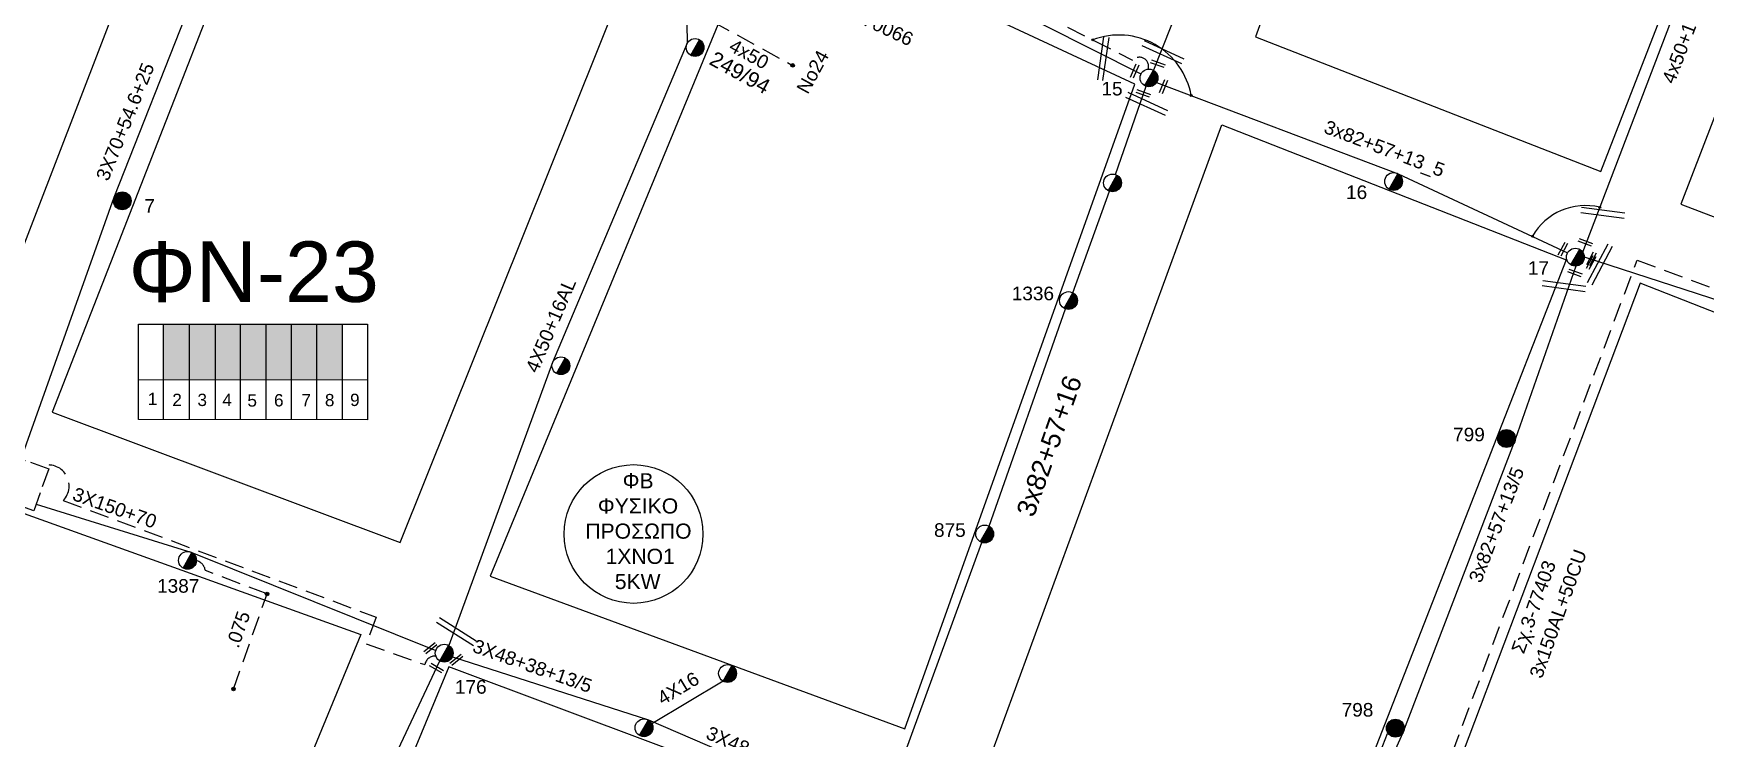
# Model space of a CAD drawing. Header units: millimetres. Extents: x 1421 to 7149, y 887 to 1917.
# Drawn here: x 5469.2 to 5690.5, y 1236.1 to 1329.5 of the extents above; entities that cross this region are included whole.
import ezdxf
from ezdxf.enums import TextEntityAlignment as Align

# ---------------------------------------------------------------- set-up
doc = ezdxf.new("R2010")
doc.units = ezdxf.units.MM
doc.linetypes.add('DASHED', pattern=[19.05, 12.7, -6.35])
for name, color, linetype in [('3x48+38+13_5', 7, 'Continuous'), ('3x82+57', 7, 'DASHED'), ('3x82+57+13_5', 7, 'Continuous'), ('3x82+57+16', 7, 'Continuous'), ('Pillar', 7, 'Continuous'), ('Άγνωστα', 7, 'Continuous'), ('Γυμνά εναέρια ΧΤ και ΦΟΠ (3Φ)   4x50+16AL', 7, 'Continuous'), ('Εναέρια παροχή ΧΤ 4x16', 7, 'SYN_LINE'), ('Καλώδια ΧΤ   3x150+70AL', 7, 'DASHED'), ('Καλώδια ΧΤ   3x150AL+50CU', 7, 'DASHED'), ('Μηχανική τομή', 7, 'Continuous'), ('Περίπτερο', 7, 'Continuous'), ('Στύλος Ξύλινος', 7, 'Continuous'), ('Στύλος Ξύλινος @ 1', 7, 'Continuous'), ('Στύλος ΦΜ', 7, 'Continuous'), ('Στύλος ΦΜ @ 1', 7, 'Continuous'), ('Συνδέσεις', 7, 'Continuous'), ('Συνεστραμμένα ΧΤ   3x70+54.6+25 AL', 7, 'SYN_LINE'), ('Τομή', 7, 'Continuous'), ('Υπόβαθρο ΔΕΗ', 7, 'Continuous'), ('Υπόγεια Καλώδια Δικτύου ΧΤ   .075', 7, 'DASHED'), ('Υπόγεια καλώδια Παροχών ΧΤ   4x50AL', 7, 'DASHED')]:
    doc.layers.add(name, color=color, linetype=linetype)
doc.styles.get("Standard").update_dxf_attribs({"font": 'arial.ttf'})
doc.linetypes.add('SYN_LINE', pattern='A,0.5,-0.0001,["/\\/\\/\\/",Standard,S=0.1,R=0,X=0,Y=-0.05],-0.25', length=0.7501)

# ---------------------------------------------------------------- blocks, each defined once
blk = doc.blocks.new('ΥΠΑΡΧΩΝ ΤΣΙΜΕΝΤΕΝΙΟΣ ΣΤΥΛΟΣ')
at = {"layer": 'Στύλος ΦΜ'}
blk.add_hatch(color=256, dxfattribs=at).paths.add_polyline_path([(-1.29, -2.28, 0.574793), (2.62, 0, 0.268822), (1.3, 2.27)])
blk.add_line((-1.29, -2.28), (1.3, 2.27), dxfattribs=at)
blk.add_circle((0, 0), 2.62, dxfattribs=at)
at = {"layer": 'Στύλος ΦΜ', "flags": 4}
for tag, p in [('ΑΡΙΘΜΟΣ', (-4.68, 8.05)), ('ΤΥΠΟΣ', (-4.91, 3.03))]:
    blk.add_attdef(tag, p, '', height=4, dxfattribs=at)
blk = doc.blocks.new('ΥΠΑΡΧΩΝ ΞΥΛΙΝΟΣ ΣΤΥΛΟΣ')
at = {"layer": 'Στύλος Ξύλινος'}
h = blk.add_hatch(color=256, dxfattribs=at)
h.paths.add_polyline_path([(-2.62, 0, 0.270008), (-1.29, -2.28), (1.3, 2.27, 0.576266)])
h.paths.add_polyline_path([(-1.29, -2.28, 0.574793), (2.62, 0, 0.268822), (1.3, 2.27)])
blk.add_line((-1.29, -2.28), (1.3, 2.27), dxfattribs=at)
blk.add_circle((0, 0), 2.62, dxfattribs=at)
at = {"layer": 'Στύλος Ξύλινος', "flags": 4}
for tag, p in [('ΑΡΙΘΜΟΣ', (-4.91, 8.6)), ('ΤΥΠΟΣ', (-4.85, 3.39))]:
    blk.add_attdef(tag, p, '', height=4, dxfattribs=at)
blk = doc.blocks.new('PILLAR YPOSTATHMOU')
at = {"layer": 'Περίπτερο', "ltscale": 40}
for points in [[(540.426, 2525.117), (540.426, 2526.013), (541.511, 2526.013)], [(541.816, 2526.013), (542.907, 2526.013), (542.907, 2524.949)], [(541.586, 2523.532), (540.426, 2523.532), (540.426, 2524.862)], [(542.907, 2524.593), (542.907, 2523.532), (541.917, 2523.532)]]:
    blk.add_lwpolyline(points, dxfattribs=at)
blk = doc.blocks.new('_ΣΥΝΔΕΣΗ')
at = {"layer": 'Συνδέσεις', "linetype": 'SYN_LINE', "ltscale": 40}
blk.add_hatch(color=256, dxfattribs=at).paths.add_polyline_path([(0.5, -0.01, 1), (-0.5, -0.01, 1)])
at = {"layer": 'Συνδέσεις'}
blk.add_circle((0, -0.01), 0.5, dxfattribs=at)
blk = doc.blocks.new('ΜΗΧΑΝΙΚΗ ΤΟΜΗ')
at = {"layer": 'Μηχανική τομή', "ltscale": 40}
for p, q in [((-3.67, 1.17), (3.91, 1.17)), ((3.91, -0.38), (-3.67, -0.38))]:
    blk.add_line(p, q, dxfattribs=at)
blk = doc.blocks.new('ΤΟΜΗ')
at = {"layer": 'Τομή', "ltscale": 40}
for p, q in [((10.95, 0.22), (-12.13, 0.22)), ((10.95, -2.57), (-12.13, -2.57))]:
    blk.add_line(p, q, dxfattribs=at)

msp = doc.modelspace()

# ---------------------------------------------------------------- hatches: boundary and pattern name
at = {"linetype": 'DASHED', "lineweight": -3, "ltscale": 0.2}
msp.add_hatch(color=1, dxfattribs=at).paths.add_polyline_path([(5489.88, 1290.99), (5486.44, 1290.99), (5486.44, 1283.63), (5489.88, 1283.63)])
at = {"lineweight": -3, "ltscale": 0.1}
for color, points in [(2, [(5493.32, 1290.99), (5489.88, 1290.99), (5489.88, 1283.63), (5493.32, 1283.63)]), (36, [(5493.32, 1283.63), (5496.62, 1283.62), (5496.62, 1290.99), (5493.32, 1290.99)]), (151, [(5500.01, 1290.99), (5496.62, 1290.99), (5496.62, 1283.62), (5500.01, 1283.62)]), (62, [(5503.4, 1290.99), (5500.01, 1290.99), (5500.01, 1283.62), (5503.4, 1283.62)]), (30, [(5506.74, 1290.99), (5503.4, 1290.99), (5503.4, 1283.62), (5506.74, 1283.61)]), (85, [(5510.13, 1290.99), (5506.74, 1290.99), (5506.74, 1283.61), (5510.13, 1283.61)])]:
    msp.add_hatch(color=color, dxfattribs=at).paths.add_polyline_path(points)

# ---------------------------------------------------------------- linework, layer by layer
at = {"layer": '3x48+38+13_5', "color": 62, "lineweight": -3, "ltscale": 0.1}
for points in [[(5469.58, 1267.17), (5490.21, 1260.74), (5522.47, 1247.81)], [(5524.67, 1246.97), (5550.61, 1238.59), (5580.04, 1225.9)]]:
    msp.add_lwpolyline(points, dxfattribs=at)
at = {"layer": '3x82+57', "color": 50, "linetype": 'Continuous', "lineweight": -3, "ltscale": 0.2}
msp.add_lwpolyline([(5657.02, 1429.92), (5647.88, 1403.26), (5639.21, 1379.46), (5617.44, 1324.61)], dxfattribs=at)
at = {"layer": '3x82+57+13_5', "color": 133, "lineweight": -3, "ltscale": 0.1}
msp.add_lwpolyline([(5556.2, 1352.5), (5575.5, 1343.82), (5590.21, 1337.04), (5615.8, 1324.11)], dxfattribs=at)
at = {"layer": '3x82+57+13_5', "color": 62, "lineweight": -3, "ltscale": 0.1}
msp.add_lwpolyline([(5617.86, 1322.97), (5649.82, 1310.89), (5672.26, 1300.42)], dxfattribs=at)
at = {"layer": '3x82+57+13_5', "color": 1, "lineweight": -3, "ltscale": 0.1}
msp.add_lwpolyline([(5674.47, 1299.91), (5711.02, 1288.04), (5738.14, 1277.04), (5770.79, 1263)], dxfattribs=at)
at = {"layer": '3x82+57+13_5', "color": 2, "lineweight": -3, "ltscale": 0.1}
msp.add_lwpolyline([(5673.33, 1298.67), (5665.34, 1275.7), (5650.42, 1236.81), (5636.91, 1206.57)], dxfattribs=at)
at = {"layer": '3x82+57+16', "color": 6, "lineweight": -3, "ltscale": 0.1}
for points in [[(5612.43, 1310.79), (5616.47, 1322.47)], [(5606.79, 1295.13), (5611.63, 1308.57)], [(5595.71, 1264.23), (5605.82, 1293)], [(5581.75, 1226.58), (5594.72, 1262.1)]]:
    msp.add_lwpolyline(points, dxfattribs=at)
at = {"layer": 'Pillar', "lineweight": -3, "ltscale": 40}
for points in [[(5483.12, 1278.35), (5483.12, 1290.99), (5513.45, 1290.99), (5513.45, 1278.32), (5483.12, 1278.35)], [(5486.44, 1278.35), (5486.44, 1290.99)], [(5489.88, 1278.35), (5489.88, 1290.99)], [(5493.32, 1278.34), (5493.32, 1290.99)], [(5496.62, 1278.34), (5496.62, 1290.99)], [(5500.01, 1278.34), (5500.01, 1290.99)], [(5503.4, 1278.33), (5503.4, 1290.99)], [(5506.74, 1278.33), (5506.74, 1290.99)], [(5510.13, 1278.33), (5510.13, 1290.99)], [(5483.12, 1283.64), (5513.45, 1283.61)]]:
    msp.add_lwpolyline(points, dxfattribs=at)
at = {"layer": 'Άγνωστα', "lineweight": -3, "ltscale": 0.1}
msp.add_circle((5548.65, 1263.21), 9.18, dxfattribs=at)
at = {"layer": 'Γυμνά εναέρια ΧΤ και ΦΟΠ (3Φ)   4x50+16AL', "color": 27, "lineweight": -3, "ltscale": 0.1}
msp.add_lwpolyline([(5555.33, 1351.92), (5555.76, 1328.17), (5537.92, 1285.89), (5524.18, 1248.47)], dxfattribs=at)
at = {"layer": 'Γυμνά εναέρια ΧΤ και ΦΟΠ (3Φ)   4x50+16AL', "color": 62, "lineweight": -3, "ltscale": 0.1}
msp.add_lwpolyline([(5674.26, 1300.53), (5689.59, 1340.63)], dxfattribs=at)
at = {"layer": 'Γυμνά εναέρια ΧΤ και ΦΟΠ (3Φ)   4x50+16AL', "color": 1, "lineweight": -3, "ltscale": 0.1}
msp.add_lwpolyline([(5484.28, 1152.46), (5497.9, 1189.4), (5513.05, 1225.21), (5523.01, 1246.42)], dxfattribs=at)
at = {"layer": 'Εναέρια παροχή ΧΤ 4x16', "color": 62, "lineweight": -3, "ltscale": 0.1}
msp.add_line((5560.51, 1243.73), (5551.08, 1238.09), dxfattribs=at)
at = {"layer": 'Καλώδια ΧΤ   3x150+70AL', "color": 1, "lineweight": -3, "ltscale": 0.2}
msp.add_lwpolyline([(5470.26, 1272.19, -0.797121), (5473.16, 1267.65), (5514.59, 1252.21), (5513.24, 1248.69), (5521.02, 1245.92), (5521.02, 1245.92, -0.387257), (5522.49, 1247.04)], format="xyb", dxfattribs=at)
at = {"layer": 'Καλώδια ΧΤ   3x150AL+50CU', "color": 62, "linetype": 'DASHED', "lineweight": -3, "ltscale": 0.2}
msp.add_lwpolyline([(5525.06, 1382.72), (5521.44, 1374.88), (5516.91, 1376.8), (5516.5, 1375.99), (5558.92, 1355.77), (5559.19, 1354.16), (5578.71, 1345.14), (5578.86, 1344), (5614.7, 1325.93, -0.787925), (5616.77, 1324.76)], format="xyb", dxfattribs=at)
at = {"layer": 'Καλώδια ΧΤ   3x150AL+50CU', "color": 1, "lineweight": -3, "ltscale": 0.2}
msp.add_lwpolyline([(5653.45, 1211.19), (5648.98, 1212.9), (5681.46, 1299.45), (5705.57, 1290.49), (5705.76, 1288.18), (5709.29, 1286.75)], dxfattribs=at)
at = {"layer": 'Καλώδια ΧΤ   3x150AL+50CU', "color": 50, "lineweight": -3, "ltscale": 0.2}
msp.add_lwpolyline([(5650.59, 1209.14), (5639.32, 1213.08), (5648.47, 1236.9)], dxfattribs=at)
at = {"layer": 'Συνεστραμμένα ΧΤ   3x70+54.6+25 AL', "color": 151, "lineweight": -3, "ltscale": 20}
msp.add_lwpolyline([(5467.6, 1273.15), (5479.91, 1307.8), (5490.03, 1333.4), (5497.95, 1353.34), (5507.71, 1374.69)], dxfattribs=at)
at = {"layer": 'Υπόβαθρο ΔΕΗ', "lineweight": -3, "ltscale": 0.2}
for points in [[(5396.71, 1307.37), (5460.96, 1283.32), (5498.07, 1379.73), (5442.03, 1407.15), (5396.71, 1307.37)], [(5630.95, 1329), (5676.66, 1311.18), (5699.77, 1370.8), (5661.14, 1402.63), (5657.05, 1401.13), (5630.95, 1329)], [(5471.71, 1279.34), (5517.75, 1262.07), (5553.87, 1352.23), (5508.73, 1374.15), (5471.71, 1279.34)], [(5687.23, 1306.86), (5775.16, 1273.3), (5799.7, 1332.18), (5710.07, 1366.08), (5687.23, 1306.86)], [(5529.66, 1257.62), (5584.55, 1237.4), (5614.97, 1322.77), (5565.98, 1345.62), (5529.66, 1257.62)], [(5639.9, 1217.19), (5595.75, 1233.34), (5626.5, 1317.38), (5672.07, 1299.51), (5639.9, 1217.19)], [(5694.66, 1222.44), (5686.55, 1200.19), (5737.38, 1181.55), (5770.22, 1261.74), (5681.87, 1296.42), (5650.54, 1213.48), (5678.93, 1202.98), (5689.05, 1229.31)], [(5473.95, 1156.33), (5430.18, 1175.39), (5466.3, 1266.53), (5512.55, 1249.9), (5473.95, 1156.33)], [(5485.34, 1151.79), (5543.82, 1125.6), (5580.14, 1224.68), (5524.19, 1245.63), (5485.34, 1151.79)]]:
    msp.add_lwpolyline(points, dxfattribs=at)
at = {"layer": 'Υπόβαθρο ΔΕΗ', "lineweight": -3}
for centre, radius, start, end in [((5612.87, 1319.53), 9.73, 10.0991, 110.8468), ((5674.6, 1298.63), 8.06, 76.2048, 150.2832)]:
    msp.add_arc(centre, radius, start, end, dxfattribs=at)
at = {"layer": 'Υπόγεια Καλώδια Δικτύου ΧΤ   .075', "color": 62, "lineweight": -3, "ltscale": 0.2}
msp.add_lwpolyline([(5495.7, 1242.69), (5500.15, 1255.28), (5491.99, 1258.37, 0.279753), (5490.8, 1259.7)], format="xyb", dxfattribs=at)
at = {"layer": 'Υπόγεια καλώδια Παροχών ΧΤ   4x50AL', "color": 6, "linetype": 'DASHED', "lineweight": -3, "ltscale": 0.2}
msp.add_lwpolyline([(5555.67, 1332.93), (5569.7, 1325.24)], dxfattribs=at)

# ---------------------------------------------------------------- block references
at = {"lineweight": -3, "xscale": 2.374466780193761, "yscale": 2.374466780193761, "zscale": 2.374466780193761, "rotation": 340.227434621167}
msp.add_blockref('PILLAR YPOSTATHMOU', (2229.12, -3936.39), dxfattribs=at)
at = {"layer": 'Μηχανική τομή', "lineweight": -3}
for p, xscale, yscale, zscale, rotation in [((5617.97, 1325.38), 0.2499999999979055, 0.2499999999979055, 0.2499999999979055, 340.7338105930513), ((5615.04, 1324.41), 0.249999999997574, 0.249999999997574, 0.249999999997574, 67.2097170913), ((5618.86, 1322.37), 0.249999999997574, 0.249999999997574, 0.249999999997574, 67.2097170913), ((5616.04, 1321.45), 0.2499999999979055, 0.2499999999979055, 0.2499999999979055, 340.7338105930513), ((5671.57, 1300.99), 0.2499999999974172, 0.2499999999974172, 0.2499999999974172, 241.8891024461848), ((5674.66, 1301.9), 0.2499999999978768, 0.2499999999978768, 0.2499999999978768, 159.8388344880427), ((5675.29, 1299.23), 0.2499999999974172, 0.2499999999974172, 0.2499999999974172, 241.8891024461848), ((5675.36, 1299.71), 0.2499999999974172, 0.2499999999974172, 0.2499999999974172, 241.8891024461848), ((5673.29, 1297.86), 0.2499999999978768, 0.2499999999978768, 0.2499999999978768, 159.8388344880427), ((5521.73, 1248.21), 0.2500000000009575, 0.2500000000009575, 0.2500000000009575, 218.9675334663284), ((5522.64, 1245.53), 0.2500000000010544, 0.2500000000010544, 0.2500000000010544, 149.67743162583), ((5525.17, 1246.66), 0.2500000000009575, 0.2500000000009575, 0.2500000000009575, 218.9675334663284)]:
    msp.add_blockref('ΜΗΧΑΝΙΚΗ ΤΟΜΗ', p, dxfattribs=dict(at, xscale=xscale, yscale=yscale, zscale=zscale, rotation=rotation))
at = {"layer": 'Στύλος Ξύλινος @ 1', "lineweight": -3, "ltscale": 40}
ref = msp.add_blockref('ΥΠΑΡΧΩΝ ΞΥΛΙΝΟΣ ΣΤΥΛΟΣ', (5480.98, 1307.31), dxfattribs=dict(at, xscale=0.4499999999998181, yscale=0.4499999999998181, zscale=0.4499999999998181))
ref.add_attrib('ΑΡΙΘΜΟΣ', '7', (5483.91, 1305.75), dxfattribs={"layer": 'Στύλος Ξύλινος', "height": 1.8, "flags": 4})
ref = msp.add_blockref('ΥΠΑΡΧΩΝ ΞΥΛΙΝΟΣ ΣΤΥΛΟΣ', (5664.17, 1275.85), dxfattribs=dict(at, xscale=0.4499999999998181, yscale=0.4499999999998181, zscale=0.4499999999998181))
ref.add_attrib('ΑΡΙΘΜΟΣ', '799', (5657.11, 1275.48), dxfattribs={"layer": 'Στύλος Ξύλινος', "height": 1.8, "flags": 4})
ref = msp.add_blockref('ΥΠΑΡΧΩΝ ΞΥΛΙΝΟΣ ΣΤΥΛΟΣ', (5649.47, 1237.51), dxfattribs=dict(at, xscale=0.4499999999998181, yscale=0.4499999999998181, zscale=0.4499999999998181))
ref.add_attrib('ΑΡΙΘΜΟΣ', '798', (5642.36, 1239.04), dxfattribs={"layer": 'Στύλος Ξύλινος', "height": 1.8, "flags": 4})
at = {"layer": 'Στύλος ΦΜ @ 1', "lineweight": -3, "ltscale": 40, "xscale": 0.4499999999998181, "yscale": 0.4499999999998181, "zscale": 0.4499999999998181}
for p in [(5556.79, 1327.61), (5612.03, 1309.68), (5539.03, 1285.48), (5561.09, 1244.75)]:
    msp.add_blockref('ΥΠΑΡΧΩΝ ΤΣΙΜΕΝΤΕΝΙΟΣ ΣΤΥΛΟΣ', p, dxfattribs=at)
at = {"layer": 'Στύλος ΦΜ @ 1', "lineweight": -3, "ltscale": 40}
ref = msp.add_blockref('ΥΠΑΡΧΩΝ ΤΣΙΜΕΝΤΕΝΙΟΣ ΣΤΥΛΟΣ', (5616.86, 1323.58), dxfattribs=dict(at, xscale=0.4499999999998181, yscale=0.4499999999998181, zscale=0.4499999999998181))
ref.add_attrib('ΑΡΙΘΜΟΣ', '15', (5610.57, 1321.26), dxfattribs={"layer": 'Στύλος ΦΜ', "height": 1.8, "flags": 4})
ref = msp.add_blockref('ΥΠΑΡΧΩΝ ΤΣΙΜΕΝΤΕΝΙΟΣ ΣΤΥΛΟΣ', (5649.23, 1309.87), dxfattribs=dict(at, xscale=0.4499999999998181, yscale=0.4499999999998181, zscale=0.4499999999998181))
ref.add_attrib('ΑΡΙΘΜΟΣ', '16', (5642.94, 1307.55), dxfattribs={"layer": 'Στύλος ΦΜ', "height": 1.8, "flags": 4})
ref = msp.add_blockref('ΥΠΑΡΧΩΝ ΤΣΙΜΕΝΤΕΝΙΟΣ ΣΤΥΛΟΣ', (5673.29, 1299.85), dxfattribs=dict(at, xscale=0.4499999999998181, yscale=0.4499999999998181, zscale=0.4499999999998181))
ref.add_attrib('ΑΡΙΘΜΟΣ', '17', (5667.01, 1297.52), dxfattribs={"layer": 'Στύλος ΦΜ', "height": 1.8, "flags": 4})
ref = msp.add_blockref('ΥΠΑΡΧΩΝ ΤΣΙΜΕΝΤΕΝΙΟΣ ΣΤΥΛΟΣ', (5606.21, 1294.11), dxfattribs=dict(at, xscale=0.4499999999998181, yscale=0.4499999999998181, zscale=0.4499999999998181))
ref.add_attrib('ΑΡΙΘΜΟΣ', '1336', (5598.7, 1294.15), dxfattribs={"layer": 'Στύλος ΦΜ', "height": 1.8, "flags": 4})
ref = msp.add_blockref('ΥΠΑΡΧΩΝ ΤΣΙΜΕΝΤΕΝΙΟΣ ΣΤΥΛΟΣ', (5595.12, 1263.21), dxfattribs=dict(at, xscale=0.4499999999998181, yscale=0.4499999999998181, zscale=0.4499999999998181))
ref.add_attrib('ΑΡΙΘΜΟΣ', '875', (5588.41, 1262.83), dxfattribs={"layer": 'Στύλος ΦΜ', "height": 1.8, "flags": 4})
ref = msp.add_blockref('ΥΠΑΡΧΩΝ ΤΣΙΜΕΝΤΕΝΙΟΣ ΣΤΥΛΟΣ', (5489.62, 1259.72), dxfattribs=dict(at, xscale=0.4499999999998181, yscale=0.4499999999998181, zscale=0.4499999999998181))
ref.add_attrib('ΑΡΙΘΜΟΣ', '1387', (5485.59, 1255.44), dxfattribs={"layer": 'Στύλος ΦΜ', "height": 1.8, "flags": 4})
ref = msp.add_blockref('ΥΠΑΡΧΩΝ ΤΣΙΜΕΝΤΕΝΙΟΣ ΣΤΥΛΟΣ', (5523.59, 1247.44), dxfattribs=dict(at, xscale=0.4499999999998181, yscale=0.4499999999998181, zscale=0.4499999999998181))
ref.add_attrib('ΑΡΙΘΜΟΣ', '176', (5525.01, 1242.07), dxfattribs={"layer": 'Στύλος ΦΜ', "height": 1.8, "flags": 4})
ref = msp.add_blockref('ΥΠΑΡΧΩΝ ΤΣΙΜΕΝΤΕΝΙΟΣ ΣΤΥΛΟΣ', (5550.03, 1237.56), dxfattribs=dict(at, xscale=0.4499999999998181, yscale=0.4499999999998181, zscale=0.4499999999998181))
ref.add_attrib('ΑΡΙΘΜΟΣ', '1388', (5546.77, 1233.16), dxfattribs={"layer": 'Στύλος ΦΜ', "height": 1.8, "flags": 4})
at = {"layer": 'Συνδέσεις', "lineweight": -3}
for p, xscale, yscale, zscale in [((5609.41, 1328.63), 0.25, 0.25, 0.25), ((5569.71, 1325.25), 0.4777242751392805, 0.4777242751392805, 0.4777242751392805), ((5622.46, 1321.27), 0.25, 0.25, 0.25), ((5676.52, 1306.45), 0.25, 0.25, 0.25), ((5667.61, 1302.62), 0.25, 0.25, 0.25), ((5500.15, 1255.28), 0.4777242751392805, 0.4777242751392805, 0.4777242751392805), ((5495.7, 1242.7), 0.4777242751392805, 0.4777242751392805, 0.4777242751392805)]:
    msp.add_blockref('_ΣΥΝΔΕΣΗ', p, dxfattribs=dict(at, xscale=xscale, yscale=yscale, zscale=zscale))
at = {"layer": 'Τομή', "lineweight": -3}
for p, xscale, yscale, zscale, rotation in [((5610.51, 1326.31), 0.2500000000004106, 0.2500000000004106, 0.2500000000004106, 81.87062846675526), ((5618.44, 1326.8), 0.250000000000265, 0.250000000000265, 0.250000000000265, 155.354623256372), ((5616.28, 1319.95), 0.250000000000265, 0.250000000000265, 0.250000000000265, 155.354623256372), ((5677.12, 1305.97), 0.2499999999988328, 0.2499999999988328, 0.2499999999988328, 352.4999067982413), ((5676.33, 1299.13), 0.2499999999986335, 0.2499999999986335, 0.2499999999986335, 62.07529591699989), ((5671.97, 1296.28), 0.2499999999988328, 0.2499999999988328, 0.2499999999988328, 352.4999067982413), ((5524.92, 1250.14), 0.2499999999985953, 0.2499999999985953, 0.2499999999985953, 147.6078419870943)]:
    msp.add_blockref('ΤΟΜΗ', p, dxfattribs=dict(at, xscale=xscale, yscale=yscale, zscale=zscale, rotation=rotation))

# ---------------------------------------------------------------- texts
at = {"lineweight": -3, "ltscale": 0.1}
msp.add_text('3x82+57+13_5', height=1.8, rotation=339.2938, dxfattribs=at).set_placement((5648.03, 1314.24), align=Align.MIDDLE_CENTER)
at = {"layer": 'Pillar', "lineweight": -3, "ltscale": 30, "char_height": 1.63, "width": 11.2573, "attachment_point": 1}
for s, insert in [('1', (5484.36, 1281.92)), ('2', (5487.6, 1281.78)), ('3', (5490.93, 1281.78)), ('4', (5494.23, 1281.78)), ('5', (5497.54, 1281.7)), ('6', (5501.06, 1281.73)), ('7', (5504.69, 1281.73)), ('8', (5507.8, 1281.75)), ('9', (5511.13, 1281.78))]:
    msp.add_mtext(s, dxfattribs=dict(at, insert=insert))
at = {"layer": 'Άγνωστα', "lineweight": -3, "ltscale": 0.1}
for s, height, rotation, p in [('Σχ.3-70066', 1.8, 335, (5579.7, 1331.26)), ('4x50+16AL', 1.8, 69.0727, (5687.81, 1328.97)), ('4x50', 1.8, 331.272, (5563.94, 1326.74)), ('249/94', 2, 331.272, (5562.74, 1324.29)), ('No24', 1.8, 61.272, (5572.36, 1324.38)), ('3x82+57+16', 2.5, 70.6369, (5603.64, 1274.87)), ('3x82+57+13/5', 1.8, 69.0033, (5662.84, 1264.43)), ('Σχ.3-77403', 1.8, 70.3506, (5667.76, 1253.56)), ('3x150AL+50CU', 1.8, 70.3506, (5671, 1252.66))]:
    msp.add_text(s, height=height, rotation=rotation, dxfattribs=at).set_placement(p, align=Align.MIDDLE_CENTER)
at = {"layer": 'Άγνωστα', "color": 7, "lineweight": -3, "char_height": 1.8, "width": 20.7581, "attachment_point": 1}
for s, insert, rotation in [('3X70+54.6+25', (5477.44, 1310.48), 68), ('4X50+16AL', (5534.28, 1285.1), 67), ('3X150+70', (5474.85, 1269.45), 340.5323), ('.075', (5494.66, 1248.56), 71), ('3X48+38+13/5', (5527.8, 1249.35), 340.5323), ('4X16', (5551.57, 1242.05), 31), ('3X48+38+13/5', (5558.79, 1237.84), 337)]:
    msp.add_mtext(s, dxfattribs=dict(at, insert=insert, rotation=rotation))
at = {"layer": 'Άγνωστα', "lineweight": -3, "ltscale": 0.1, "insert": (5541.94, 1271.26), "char_height": 2, "width": 14.3587, "attachment_point": 1}
msp.add_mtext('\\pi5.2653;ΦΒ \\P\\pi1.9836;ΦΥΣΙΚΟ \\P\\pi0.3233;ΠΡΟΣΩΠΟ\\P\\pi3.0068;1ΧΝΟ1\\P\\pi4.2258;5KW', dxfattribs=at)
at = {"layer": 'Υπόβαθρο ΔΕΗ', "lineweight": -3, "insert": (5481.81, 1301.93), "char_height": 8, "width": 84.6573, "attachment_point": 1}
msp.add_mtext('ΦN-23', dxfattribs=at)

doc.saveas('drawing.dxf')
